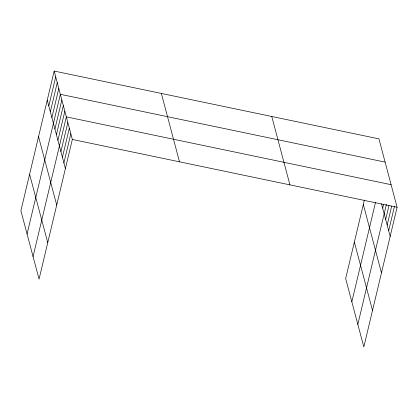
<?xml version="1.0" encoding="UTF-8"?>
<svg xmlns="http://www.w3.org/2000/svg" width="418" height="418" viewBox="0 0 418 418"><rect width="100%" height="100%" fill="white"/><g stroke="black" fill="none" stroke-linecap="round" stroke-linejoin="round"><path stroke-width="0.63" d="M54.178 71.055L20.9 210.745L39.057 279.135L72.335 139.445L54.178 71.055L378.943 138.865L397.1 207.255L363.822 346.945L345.665 278.555L364.365 200.065M48.786 105.979L55.725 76.865M50.332 111.789L57.266 82.68M51.874 117.604L58.807 88.496M27.071 233.996L60.354 94.306L385.119 162.116M54.915 129.058L61.848 99.949M56.414 134.701L63.348 105.592M57.909 140.344L64.847 111.235M33.064 256.568L66.342 116.873L391.107 184.688M60.908 151.629L67.841 122.516M62.402 157.272L69.341 128.159M63.902 162.916L70.835 133.802M351.841 301.806L375.484 202.552M382.674 208.154L383.583 204.36M357.829 324.378L386.436 204.303M385.673 219.44L388.991 205.515M387.167 225.083L391.692 206.095M388.667 230.726L394.545 206.043M72.335 139.445L397.1 207.255M381.509 203.77L390.166 236.369M363.315 204.47L381.472 272.86M354.36 242.064L372.516 310.454M271.773 116.486L289.925 184.876M161.353 93.433L179.505 161.823M47.244 100.163L65.401 168.553M38.55 136.655L56.707 205.045M29.594 174.254L47.746 242.644"/></g></svg>
